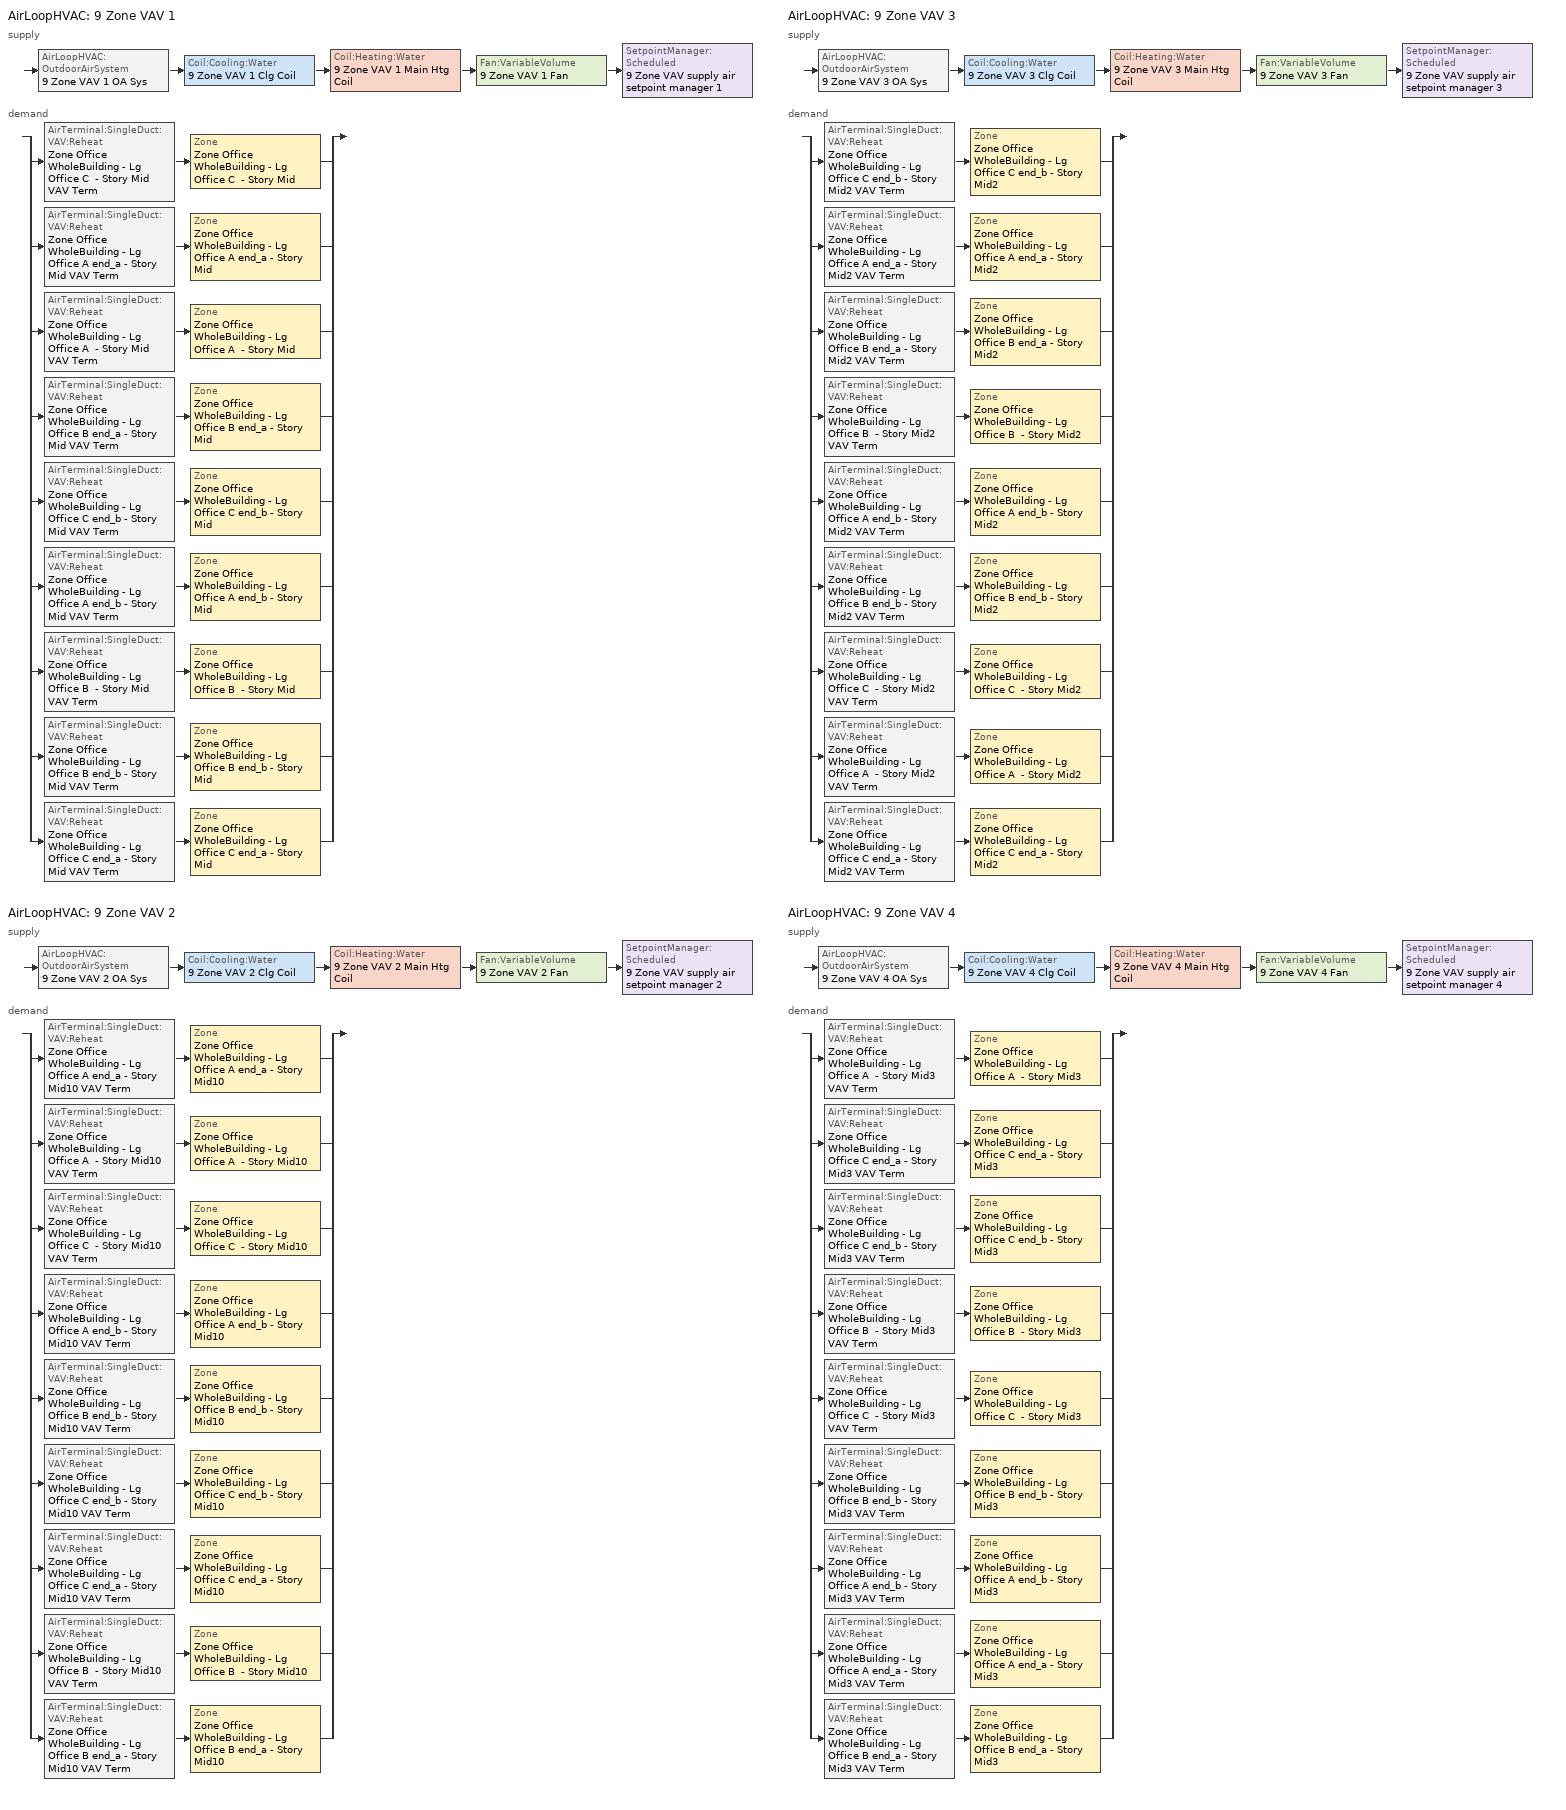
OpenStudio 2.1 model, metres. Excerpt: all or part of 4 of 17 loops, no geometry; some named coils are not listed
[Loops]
AirLoopHVAC '9 Zone VAV 1'
 supply: AirLoopHVAC:OutdoorAirSystem '9 Zone VAV 1 OA Sys' > Coil:Cooling:Water '9 Zone VAV 1 Clg Coil' > Coil:Heating:Water '9 Zone VAV 1 Main Htg Coil' > Fan:VariableVolume '9 Zone VAV 1 Fan' > SetpointManager:Scheduled '9 Zone VAV supply air setpoint manager 1'
 demand: split
  | AirTerminal:SingleDuct:VAV:Reheat 'Zone Office WholeBuilding - Lg Office C  - Story Mid VAV Term' > Zone 'Zone Office WholeBuilding - Lg Office C  - Story Mid'
  | AirTerminal:SingleDuct:VAV:Reheat 'Zone Office WholeBuilding - Lg Office A end_a - Story Mid VAV Term' > Zone 'Zone Office WholeBuilding - Lg Office A end_a - Story Mid'
  | AirTerminal:SingleDuct:VAV:Reheat 'Zone Office WholeBuilding - Lg Office A  - Story Mid VAV Term' > Zone 'Zone Office WholeBuilding - Lg Office A  - Story Mid'
  | AirTerminal:SingleDuct:VAV:Reheat 'Zone Office WholeBuilding - Lg Office B end_a - Story Mid VAV Term' > Zone 'Zone Office WholeBuilding - Lg Office B end_a - Story Mid'
  | AirTerminal:SingleDuct:VAV:Reheat 'Zone Office WholeBuilding - Lg Office C end_b - Story Mid VAV Term' > Zone 'Zone Office WholeBuilding - Lg Office C end_b - Story Mid'
  | AirTerminal:SingleDuct:VAV:Reheat 'Zone Office WholeBuilding - Lg Office A end_b - Story Mid VAV Term' > Zone 'Zone Office WholeBuilding - Lg Office A end_b - Story Mid'
  | AirTerminal:SingleDuct:VAV:Reheat 'Zone Office WholeBuilding - Lg Office B  - Story Mid VAV Term' > Zone 'Zone Office WholeBuilding - Lg Office B  - Story Mid'
  | AirTerminal:SingleDuct:VAV:Reheat 'Zone Office WholeBuilding - Lg Office B end_b - Story Mid VAV Term' > Zone 'Zone Office WholeBuilding - Lg Office B end_b - Story Mid'
  | AirTerminal:SingleDuct:VAV:Reheat 'Zone Office WholeBuilding - Lg Office C end_a - Story Mid VAV Term' > Zone 'Zone Office WholeBuilding - Lg Office C end_a - Story Mid'
AirLoopHVAC '9 Zone VAV 2'
 supply: AirLoopHVAC:OutdoorAirSystem '9 Zone VAV 2 OA Sys' > Coil:Cooling:Water '9 Zone VAV 2 Clg Coil' > Coil:Heating:Water '9 Zone VAV 2 Main Htg Coil' > Fan:VariableVolume '9 Zone VAV 2 Fan' > SetpointManager:Scheduled '9 Zone VAV supply air setpoint manager 2'
 demand: split
  | AirTerminal:SingleDuct:VAV:Reheat 'Zone Office WholeBuilding - Lg Office A end_a - Story Mid10 VAV Term' > Zone 'Zone Office WholeBuilding - Lg Office A end_a - Story Mid10'
  | AirTerminal:SingleDuct:VAV:Reheat 'Zone Office WholeBuilding - Lg Office A  - Story Mid10 VAV Term' > Zone 'Zone Office WholeBuilding - Lg Office A  - Story Mid10'
  | AirTerminal:SingleDuct:VAV:Reheat 'Zone Office WholeBuilding - Lg Office C  - Story Mid10 VAV Term' > Zone 'Zone Office WholeBuilding - Lg Office C  - Story Mid10'
  | AirTerminal:SingleDuct:VAV:Reheat 'Zone Office WholeBuilding - Lg Office A end_b - Story Mid10 VAV Term' > Zone 'Zone Office WholeBuilding - Lg Office A end_b - Story Mid10'
  | AirTerminal:SingleDuct:VAV:Reheat 'Zone Office WholeBuilding - Lg Office B end_b - Story Mid10 VAV Term' > Zone 'Zone Office WholeBuilding - Lg Office B end_b - Story Mid10'
  | AirTerminal:SingleDuct:VAV:Reheat 'Zone Office WholeBuilding - Lg Office C end_b - Story Mid10 VAV Term' > Zone 'Zone Office WholeBuilding - Lg Office C end_b - Story Mid10'
  | AirTerminal:SingleDuct:VAV:Reheat 'Zone Office WholeBuilding - Lg Office C end_a - Story Mid10 VAV Term' > Zone 'Zone Office WholeBuilding - Lg Office C end_a - Story Mid10'
  | AirTerminal:SingleDuct:VAV:Reheat 'Zone Office WholeBuilding - Lg Office B  - Story Mid10 VAV Term' > Zone 'Zone Office WholeBuilding - Lg Office B  - Story Mid10'
  | AirTerminal:SingleDuct:VAV:Reheat 'Zone Office WholeBuilding - Lg Office B end_a - Story Mid10 VAV Term' > Zone 'Zone Office WholeBuilding - Lg Office B end_a - Story Mid10'
AirLoopHVAC '9 Zone VAV 3'
 supply: AirLoopHVAC:OutdoorAirSystem '9 Zone VAV 3 OA Sys' > Coil:Cooling:Water '9 Zone VAV 3 Clg Coil' > Coil:Heating:Water '9 Zone VAV 3 Main Htg Coil' > Fan:VariableVolume '9 Zone VAV 3 Fan' > SetpointManager:Scheduled '9 Zone VAV supply air setpoint manager 3'
 demand: split
  | AirTerminal:SingleDuct:VAV:Reheat 'Zone Office WholeBuilding - Lg Office C end_b - Story Mid2 VAV Term' > Zone 'Zone Office WholeBuilding - Lg Office C end_b - Story Mid2'
  | AirTerminal:SingleDuct:VAV:Reheat 'Zone Office WholeBuilding - Lg Office A end_a - Story Mid2 VAV Term' > Zone 'Zone Office WholeBuilding - Lg Office A end_a - Story Mid2'
  | AirTerminal:SingleDuct:VAV:Reheat 'Zone Office WholeBuilding - Lg Office B end_a - Story Mid2 VAV Term' > Zone 'Zone Office WholeBuilding - Lg Office B end_a - Story Mid2'
  | AirTerminal:SingleDuct:VAV:Reheat 'Zone Office WholeBuilding - Lg Office B  - Story Mid2 VAV Term' > Zone 'Zone Office WholeBuilding - Lg Office B  - Story Mid2'
  | AirTerminal:SingleDuct:VAV:Reheat 'Zone Office WholeBuilding - Lg Office A end_b - Story Mid2 VAV Term' > Zone 'Zone Office WholeBuilding - Lg Office A end_b - Story Mid2'
  | AirTerminal:SingleDuct:VAV:Reheat 'Zone Office WholeBuilding - Lg Office B end_b - Story Mid2 VAV Term' > Zone 'Zone Office WholeBuilding - Lg Office B end_b - Story Mid2'
  | AirTerminal:SingleDuct:VAV:Reheat 'Zone Office WholeBuilding - Lg Office C  - Story Mid2 VAV Term' > Zone 'Zone Office WholeBuilding - Lg Office C  - Story Mid2'
  | AirTerminal:SingleDuct:VAV:Reheat 'Zone Office WholeBuilding - Lg Office A  - Story Mid2 VAV Term' > Zone 'Zone Office WholeBuilding - Lg Office A  - Story Mid2'
  | AirTerminal:SingleDuct:VAV:Reheat 'Zone Office WholeBuilding - Lg Office C end_a - Story Mid2 VAV Term' > Zone 'Zone Office WholeBuilding - Lg Office C end_a - Story Mid2'
AirLoopHVAC '9 Zone VAV 4'
 supply: AirLoopHVAC:OutdoorAirSystem '9 Zone VAV 4 OA Sys' > Coil:Cooling:Water '9 Zone VAV 4 Clg Coil' > Coil:Heating:Water '9 Zone VAV 4 Main Htg Coil' > Fan:VariableVolume '9 Zone VAV 4 Fan' > SetpointManager:Scheduled '9 Zone VAV supply air setpoint manager 4'
 demand: split
  | AirTerminal:SingleDuct:VAV:Reheat 'Zone Office WholeBuilding - Lg Office A  - Story Mid3 VAV Term' > Zone 'Zone Office WholeBuilding - Lg Office A  - Story Mid3'
  | AirTerminal:SingleDuct:VAV:Reheat 'Zone Office WholeBuilding - Lg Office C end_a - Story Mid3 VAV Term' > Zone 'Zone Office WholeBuilding - Lg Office C end_a - Story Mid3'
  | AirTerminal:SingleDuct:VAV:Reheat 'Zone Office WholeBuilding - Lg Office C end_b - Story Mid3 VAV Term' > Zone 'Zone Office WholeBuilding - Lg Office C end_b - Story Mid3'
  | AirTerminal:SingleDuct:VAV:Reheat 'Zone Office WholeBuilding - Lg Office B  - Story Mid3 VAV Term' > Zone 'Zone Office WholeBuilding - Lg Office B  - Story Mid3'
  | AirTerminal:SingleDuct:VAV:Reheat 'Zone Office WholeBuilding - Lg Office C  - Story Mid3 VAV Term' > Zone 'Zone Office WholeBuilding - Lg Office C  - Story Mid3'
  | AirTerminal:SingleDuct:VAV:Reheat 'Zone Office WholeBuilding - Lg Office B end_b - Story Mid3 VAV Term' > Zone 'Zone Office WholeBuilding - Lg Office B end_b - Story Mid3'
  | AirTerminal:SingleDuct:VAV:Reheat 'Zone Office WholeBuilding - Lg Office A end_b - Story Mid3 VAV Term' > Zone 'Zone Office WholeBuilding - Lg Office A end_b - Story Mid3'
  | AirTerminal:SingleDuct:VAV:Reheat 'Zone Office WholeBuilding - Lg Office A end_a - Story Mid3 VAV Term' > Zone 'Zone Office WholeBuilding - Lg Office A end_a - Story Mid3'
  | AirTerminal:SingleDuct:VAV:Reheat 'Zone Office WholeBuilding - Lg Office B end_a - Story Mid3 VAV Term' > Zone 'Zone Office WholeBuilding - Lg Office B end_a - Story Mid3'
[Sizing:Zone] Zone Cooling Design Supply Air Temperature Input Method=SupplyAirTemperature; Zone Cooling Design Supply Air Temperature {C}=12.8; Zone Cooling Design Supply Air Temperature Difference {deltaC}=11.11; Zone Heating Design Supply Air Temperature Input Method=SupplyAirTemperature; Zone Heating Design Supply Air Temperature {C}=40; Zone Heating Design Supply Air Temperature Difference {deltaC}=11.11; Zone Cooling Design Supply Air Humidity Ratio {kg-H2O/kg-air}=0.0085; Zone Heating Design Supply Air Humidity Ratio {kg-H2O/kg-air}=0.008; Cooling Design Air Flow Method=DesignDayWithLimit; Heating Design Air Flow Method=DesignDay; Account for Dedicated Outdoor Air System=No; Dedicated Outdoor Air System Control Strategy=NeutralSupplyAir; Dedicated Outdoor Air Low Setpoint Temperature for Design {C}=autosize; Dedicated Outdoor Air High Setpoint Temperature for Design {C}=autosize
Zone Office WholeBuilding - Lg Office A end_a - Story Mid; Zone Office WholeBuilding - Lg Office B end_a - Story Mid; Zone Office WholeBuilding - Lg Office C end_a - Story Mid; Zone Office WholeBuilding - Lg Office A  - Story Mid; Zone Office WholeBuilding - Lg Office B  - Story Mid; Zone Office WholeBuilding - Lg Office C  - Story Mid; Zone Office WholeBuilding - Lg Office A end_b - Story Mid; Zone Office WholeBuilding - Lg Office B end_b - Story Mid; Zone Office WholeBuilding - Lg Office C end_b - Story Mid; Zone Office WholeBuilding - Lg Office A end_a - Story Mid2; Zone Office WholeBuilding - Lg Office B end_a - Story Mid2; Zone Office WholeBuilding - Lg Office C end_a - Story Mid2; Zone Office WholeBuilding - Lg Office A  - Story Mid2; Zone Office WholeBuilding - Lg Office B  - Story Mid2; Zone Office WholeBuilding - Lg Office C  - Story Mid2; Zone Office WholeBuilding - Lg Office A end_b - Story Mid2; Zone Office WholeBuilding - Lg Office B end_b - Story Mid2; Zone Office WholeBuilding - Lg Office C end_b - Story Mid2; Zone Office WholeBuilding - Lg Office A end_a - Story Mid3; Zone Office WholeBuilding - Lg Office B end_a - Story Mid3; Zone Office WholeBuilding - Lg Office C end_a - Story Mid3; Zone Office WholeBuilding - Lg Office A  - Story Mid3; Zone Office WholeBuilding - Lg Office B  - Story Mid3; Zone Office WholeBuilding - Lg Office C  - Story Mid3; Zone Office WholeBuilding - Lg Office A end_b - Story Mid3; Zone Office WholeBuilding - Lg Office B end_b - Story Mid3; Zone Office WholeBuilding - Lg Office C end_b - Story Mid3; Zone Office WholeBuilding - Lg Office A end_a - Story Mid10; Zone Office WholeBuilding - Lg Office B end_a - Story Mid10; Zone Office WholeBuilding - Lg Office C end_a - Story Mid10; Zone Office WholeBuilding - Lg Office A  - Story Mid10; Zone Office WholeBuilding - Lg Office B  - Story Mid10; Zone Office WholeBuilding - Lg Office C  - Story Mid10; Zone Office WholeBuilding - Lg Office A end_b - Story Mid10; Zone Office WholeBuilding - Lg Office B end_b - Story Mid10; Zone Office WholeBuilding - Lg Office C end_b - Story Mid10
[Zone equipment]
Zone Office WholeBuilding - Lg Office A end_a - Story Mid: Zone Office WholeBuilding - Lg Office A end_a - Story Mid VAV Term
Zone Office WholeBuilding - Lg Office B end_a - Story Mid: Zone Office WholeBuilding - Lg Office B end_a - Story Mid VAV Term
Zone Office WholeBuilding - Lg Office C end_a - Story Mid: Zone Office WholeBuilding - Lg Office C end_a - Story Mid VAV Term
Zone Office WholeBuilding - Lg Office A  - Story Mid: Zone Office WholeBuilding - Lg Office A  - Story Mid VAV Term
Zone Office WholeBuilding - Lg Office B  - Story Mid: Zone Office WholeBuilding - Lg Office B  - Story Mid VAV Term
Zone Office WholeBuilding - Lg Office C  - Story Mid: Zone Office WholeBuilding - Lg Office C  - Story Mid VAV Term
Zone Office WholeBuilding - Lg Office A end_b - Story Mid: Zone Office WholeBuilding - Lg Office A end_b - Story Mid VAV Term
Zone Office WholeBuilding - Lg Office B end_b - Story Mid: Zone Office WholeBuilding - Lg Office B end_b - Story Mid VAV Term
Zone Office WholeBuilding - Lg Office C end_b - Story Mid: Zone Office WholeBuilding - Lg Office C end_b - Story Mid VAV Term
Zone Office WholeBuilding - Lg Office A end_a - Story Mid2: Zone Office WholeBuilding - Lg Office A end_a - Story Mid2 VAV Term
Zone Office WholeBuilding - Lg Office B end_a - Story Mid2: Zone Office WholeBuilding - Lg Office B end_a - Story Mid2 VAV Term
Zone Office WholeBuilding - Lg Office C end_a - Story Mid2: Zone Office WholeBuilding - Lg Office C end_a - Story Mid2 VAV Term
Zone Office WholeBuilding - Lg Office A  - Story Mid2: Zone Office WholeBuilding - Lg Office A  - Story Mid2 VAV Term
Zone Office WholeBuilding - Lg Office B  - Story Mid2: Zone Office WholeBuilding - Lg Office B  - Story Mid2 VAV Term
Zone Office WholeBuilding - Lg Office C  - Story Mid2: Zone Office WholeBuilding - Lg Office C  - Story Mid2 VAV Term
Zone Office WholeBuilding - Lg Office A end_b - Story Mid2: Zone Office WholeBuilding - Lg Office A end_b - Story Mid2 VAV Term
Zone Office WholeBuilding - Lg Office B end_b - Story Mid2: Zone Office WholeBuilding - Lg Office B end_b - Story Mid2 VAV Term
Zone Office WholeBuilding - Lg Office C end_b - Story Mid2: Zone Office WholeBuilding - Lg Office C end_b - Story Mid2 VAV Term
Zone Office WholeBuilding - Lg Office A end_a - Story Mid3: Zone Office WholeBuilding - Lg Office A end_a - Story Mid3 VAV Term
Zone Office WholeBuilding - Lg Office B end_a - Story Mid3: Zone Office WholeBuilding - Lg Office B end_a - Story Mid3 VAV Term
Zone Office WholeBuilding - Lg Office C end_a - Story Mid3: Zone Office WholeBuilding - Lg Office C end_a - Story Mid3 VAV Term
Zone Office WholeBuilding - Lg Office A  - Story Mid3: Zone Office WholeBuilding - Lg Office A  - Story Mid3 VAV Term
Zone Office WholeBuilding - Lg Office B  - Story Mid3: Zone Office WholeBuilding - Lg Office B  - Story Mid3 VAV Term
Zone Office WholeBuilding - Lg Office C  - Story Mid3: Zone Office WholeBuilding - Lg Office C  - Story Mid3 VAV Term
Zone Office WholeBuilding - Lg Office A end_b - Story Mid3: Zone Office WholeBuilding - Lg Office A end_b - Story Mid3 VAV Term
Zone Office WholeBuilding - Lg Office B end_b - Story Mid3: Zone Office WholeBuilding - Lg Office B end_b - Story Mid3 VAV Term
Zone Office WholeBuilding - Lg Office C end_b - Story Mid3: Zone Office WholeBuilding - Lg Office C end_b - Story Mid3 VAV Term
Zone Office WholeBuilding - Lg Office A end_a - Story Mid10: Zone Office WholeBuilding - Lg Office A end_a - Story Mid10 VAV Term
Zone Office WholeBuilding - Lg Office B end_a - Story Mid10: Zone Office WholeBuilding - Lg Office B end_a - Story Mid10 VAV Term
Zone Office WholeBuilding - Lg Office C end_a - Story Mid10: Zone Office WholeBuilding - Lg Office C end_a - Story Mid10 VAV Term
Zone Office WholeBuilding - Lg Office A  - Story Mid10: Zone Office WholeBuilding - Lg Office A  - Story Mid10 VAV Term
Zone Office WholeBuilding - Lg Office B  - Story Mid10: Zone Office WholeBuilding - Lg Office B  - Story Mid10 VAV Term
Zone Office WholeBuilding - Lg Office C  - Story Mid10: Zone Office WholeBuilding - Lg Office C  - Story Mid10 VAV Term
Zone Office WholeBuilding - Lg Office A end_b - Story Mid10: Zone Office WholeBuilding - Lg Office A end_b - Story Mid10 VAV Term
Zone Office WholeBuilding - Lg Office B end_b - Story Mid10: Zone Office WholeBuilding - Lg Office B end_b - Story Mid10 VAV Term
Zone Office WholeBuilding - Lg Office C end_b - Story Mid10: Zone Office WholeBuilding - Lg Office C end_b - Story Mid10 VAV Term
[SetpointManager:Scheduled] Control Variable=Temperature
Name | Schedule
9 Zone VAV supply air setpoint manager 1 | Supply Air Temp - 55.04F 2
9 Zone VAV supply air setpoint manager 2 | Supply Air Temp - 55.04F 3
9 Zone VAV supply air setpoint manager 3 | Supply Air Temp - 55.04F 4
9 Zone VAV supply air setpoint manager 4 | Supply Air Temp - 55.04F 5
[AirLoopHVAC] Availability Schedule=Always On Discrete; Design Supply Air Flow Rate {m3/s}=AutoSize
Name | Availability Manager
9 Zone VAV 1 | Availability Manager Night Cycle 3
9 Zone VAV 2 | Availability Manager Night Cycle 4
9 Zone VAV 3 | Availability Manager Night Cycle 5
9 Zone VAV 4 | Availability Manager Night Cycle 6
[Sizing:System] Type of Load to Size On=Sensible; Design Outdoor Air Flow Rate {m3/s}=Autosize; Minimum System Air Flow Ratio=0.3; Preheat Design Temperature {C}=7; Preheat Design Humidity Ratio {kg-H2O/kg-Air}=0.008; Precool Design Temperature {C}=12.8; Precool Design Humidity Ratio {kg-H2O/kg-Air}=0.008; Central Cooling Design Supply Air Temperature {C}=12.8; Central Heating Design Supply Air Temperature {C}=12.8; Sizing Option=Coincident; 100% Outdoor Air in Cooling=No; 100% Outdoor Air in Heating=No; Central Cooling Design Supply Air Humidity Ratio {kg-H2O/kg-Air}=0.0085; Central Heating Design Supply Air Humidity Ratio {kg-H2O/kg-Air}=0.008; Cooling Design Air Flow Method=DesignDay; Cooling Design Air Flow Rate {m3/s}=0; Heating Design Air Flow Method=DesignDay; Heating Design Air Flow Rate {m3/s}=0; System Outdoor Air Method=ZoneSum; Zone Maximum Outdoor Air Fraction=1; Cooling Supply Air Flow Rate Per Floor Area {m3/s-m2}=0.00996765; Cooling Fraction of Autosized Cooling Supply Air Flow Rate=1; Cooling Supply Air Flow Rate Per Unit Cooling Capacity {m3/s-W}=3.94755e-05; Heating Supply Air Flow Rate Per Floor Area {m3/s-m2}=0.00996765; Heating Fraction of Autosized Heating Supply Air Flow Rate=1; Heating Fraction of Autosized Cooling Supply Air Flow Rate=1; Heating Supply Air Flow Rate Per Unit Heating Capacity {m3/s-W}=3.15882e-05; Cooling Design Capacity Method=CoolingDesignCapacity; Cooling Design Capacity {W}=autosize; Cooling Design Capacity Per Floor Area {W/m2}=234.7; Fraction of Autosized Cooling Design Capacity=1; Heating Design Capacity Method=HeatingDesignCapacity; Heating Design Capacity {W}=autosize; Heating Design Capacity Per Floor Area {W/m2}=157; Fraction of Autosized Heating Design Capacity=1; Central Cooling Capacity Control Method=OnOff
9 Zone VAV 1; 9 Zone VAV 2; 9 Zone VAV 3; 9 Zone VAV 4
[Fan:VariableVolume] Availability Schedule=Always On Discrete; Fan Efficiency=0.62; Pressure Rise {Pa}=996.356; Maximum Flow Rate {m3/s}=Autosize; Fan Power Minimum Flow Rate Input Method=fraction; Fan Power Minimum Flow Fraction=0.25; Fan Power Minimum Air Flow Rate {m3/s}=0; Motor Efficiency=0.9; Motor In Airstream Fraction=1; Fan Power Coefficient 1=0.0407599; Fan Power Coefficient 2=0.088045; Fan Power Coefficient 3=-0.0729261; Fan Power Coefficient 4=0.94374; Fan Power Coefficient 5=0
9 Zone VAV 1 Fan; 9 Zone VAV 2 Fan; 9 Zone VAV 3 Fan; 9 Zone VAV 4 Fan
[Controller:OutdoorAir] Minimum Outdoor Air Flow Rate {m3/s}=0; Maximum Outdoor Air Flow Rate {m3/s}=Autosize; Economizer Control Type=NoEconomizer; Economizer Control Action Type=ModulateFlow; Economizer Maximum Limit Dry-Bulb Temperature {C}=28; Economizer Maximum Limit Enthalpy {J/kg}=64000; Economizer Minimum Limit Dry-Bulb Temperature {C}=-100; Lockout Type=NoLockout; Minimum Limit Type=FixedMinimum; High Humidity Control=No; Heat Recovery Bypass Control Type=BypassWhenOAFlowGreaterThanMinimum
Name | Controller Mechanical Ventilation
9 Zone VAV 1 OA Controller | 9 Zone VAV 1 Vent Controller
9 Zone VAV 2 OA Controller | 9 Zone VAV 2 Vent Controller
9 Zone VAV 3 OA Controller | 9 Zone VAV 3 Vent Controller
9 Zone VAV 4 OA Controller | 9 Zone VAV 4 Vent Controller
[Controller:MechanicalVentilation] Availability Schedule=Always On Discrete; System Outdoor Air Method=VentilationRateProcedure
9 Zone VAV 1 Vent Controller; 9 Zone VAV 2 Vent Controller; 9 Zone VAV 3 Vent Controller; 9 Zone VAV 4 Vent Controller
[AirLoopHVAC:OutdoorAirSystem]
Name | Controller
9 Zone VAV 1 OA Sys | 9 Zone VAV 1 OA Controller
9 Zone VAV 2 OA Sys | 9 Zone VAV 2 OA Controller
9 Zone VAV 3 OA Sys | 9 Zone VAV 3 OA Controller
9 Zone VAV 4 OA Sys | 9 Zone VAV 4 OA Controller
[AvailabilityManager:NightCycle] Control Type=CycleOnAny; Thermostat Tolerance {deltaC}=1; Cycling Run Time {s}=3600
Availability Manager Night Cycle 3; Availability Manager Night Cycle 4; Availability Manager Night Cycle 5; Availability Manager Night Cycle 6
[AirTerminal:SingleDuct:VAV:Reheat] Availability Schedule=Always On Discrete; Maximum Air Flow Rate {m3/s}=AutoSize; Zone Minimum Air Flow Input Method=Constant; Constant Minimum Air Flow Fraction=0.3; Fixed Minimum Air Flow Rate {m3/s}=0; Maximum Hot Water or Steam Flow Rate {m3/s}=AutoSize; Minimum Hot Water or Steam Flow Rate {m3/s}=0; Convergence Tolerance=0.001; Damper Heating Action=Normal; Maximum Flow per Zone Floor Area During Reheat {m3/s-m2}=0; Maximum Flow Fraction During Reheat=0.5; Maximum Reheat Air Temperature {C}=40; Control For Outdoor Air=No
Name | Reheat Coil
Zone Office WholeBuilding - Lg Office C  - Story Mid VAV Term | Zone Office WholeBuilding - Lg Office C  - Story Mid Rht Coil
Zone Office WholeBuilding - Lg Office A end_a - Story Mid VAV Term | Zone Office WholeBuilding - Lg Office A end_a - Story Mid Rht Coil
Zone Office WholeBuilding - Lg Office A  - Story Mid VAV Term | Zone Office WholeBuilding - Lg Office A  - Story Mid Rht Coil
Zone Office WholeBuilding - Lg Office B end_a - Story Mid VAV Term | Zone Office WholeBuilding - Lg Office B end_a - Story Mid Rht Coil
Zone Office WholeBuilding - Lg Office C end_b - Story Mid VAV Term | Zone Office WholeBuilding - Lg Office C end_b - Story Mid Rht Coil
Zone Office WholeBuilding - Lg Office A end_b - Story Mid VAV Term | Zone Office WholeBuilding - Lg Office A end_b - Story Mid Rht Coil
Zone Office WholeBuilding - Lg Office B  - Story Mid VAV Term | Zone Office WholeBuilding - Lg Office B  - Story Mid Rht Coil
Zone Office WholeBuilding - Lg Office B end_b - Story Mid VAV Term | Zone Office WholeBuilding - Lg Office B end_b - Story Mid Rht Coil
Zone Office WholeBuilding - Lg Office C end_a - Story Mid VAV Term | Zone Office WholeBuilding - Lg Office C end_a - Story Mid Rht Coil
Zone Office WholeBuilding - Lg Office A end_a - Story Mid10 VAV Term | Zone Office WholeBuilding - Lg Office A end_a - Story Mid10 Rht Coil
Zone Office WholeBuilding - Lg Office A  - Story Mid10 VAV Term | Zone Office WholeBuilding - Lg Office A  - Story Mid10 Rht Coil
Zone Office WholeBuilding - Lg Office C  - Story Mid10 VAV Term | Zone Office WholeBuilding - Lg Office C  - Story Mid10 Rht Coil
Zone Office WholeBuilding - Lg Office A end_b - Story Mid10 VAV Term | Zone Office WholeBuilding - Lg Office A end_b - Story Mid10 Rht Coil
Zone Office WholeBuilding - Lg Office B end_b - Story Mid10 VAV Term | Zone Office WholeBuilding - Lg Office B end_b - Story Mid10 Rht Coil
Zone Office WholeBuilding - Lg Office C end_b - Story Mid10 VAV Term | Zone Office WholeBuilding - Lg Office C end_b - Story Mid10 Rht Coil
Zone Office WholeBuilding - Lg Office C end_a - Story Mid10 VAV Term | Zone Office WholeBuilding - Lg Office C end_a - Story Mid10 Rht Coil
Zone Office WholeBuilding - Lg Office B  - Story Mid10 VAV Term | Zone Office WholeBuilding - Lg Office B  - Story Mid10 Rht Coil
Zone Office WholeBuilding - Lg Office B end_a - Story Mid10 VAV Term | Zone Office WholeBuilding - Lg Office B end_a - Story Mid10 Rht Coil
Zone Office WholeBuilding - Lg Office C end_b - Story Mid2 VAV Term | Zone Office WholeBuilding - Lg Office C end_b - Story Mid2 Rht Coil
Zone Office WholeBuilding - Lg Office A end_a - Story Mid2 VAV Term | Zone Office WholeBuilding - Lg Office A end_a - Story Mid2 Rht Coil
Zone Office WholeBuilding - Lg Office B end_a - Story Mid2 VAV Term | Zone Office WholeBuilding - Lg Office B end_a - Story Mid2 Rht Coil
Zone Office WholeBuilding - Lg Office B  - Story Mid2 VAV Term | Zone Office WholeBuilding - Lg Office B  - Story Mid2 Rht Coil
Zone Office WholeBuilding - Lg Office A end_b - Story Mid2 VAV Term | Zone Office WholeBuilding - Lg Office A end_b - Story Mid2 Rht Coil
Zone Office WholeBuilding - Lg Office B end_b - Story Mid2 VAV Term | Zone Office WholeBuilding - Lg Office B end_b - Story Mid2 Rht Coil
Zone Office WholeBuilding - Lg Office C  - Story Mid2 VAV Term | Zone Office WholeBuilding - Lg Office C  - Story Mid2 Rht Coil
Zone Office WholeBuilding - Lg Office A  - Story Mid2 VAV Term | Zone Office WholeBuilding - Lg Office A  - Story Mid2 Rht Coil
Zone Office WholeBuilding - Lg Office C end_a - Story Mid2 VAV Term | Zone Office WholeBuilding - Lg Office C end_a - Story Mid2 Rht Coil
Zone Office WholeBuilding - Lg Office A  - Story Mid3 VAV Term | Zone Office WholeBuilding - Lg Office A  - Story Mid3 Rht Coil
Zone Office WholeBuilding - Lg Office C end_a - Story Mid3 VAV Term | Zone Office WholeBuilding - Lg Office C end_a - Story Mid3 Rht Coil
Zone Office WholeBuilding - Lg Office C end_b - Story Mid3 VAV Term | Zone Office WholeBuilding - Lg Office C end_b - Story Mid3 Rht Coil
Zone Office WholeBuilding - Lg Office B  - Story Mid3 VAV Term | Zone Office WholeBuilding - Lg Office B  - Story Mid3 Rht Coil
Zone Office WholeBuilding - Lg Office C  - Story Mid3 VAV Term | Zone Office WholeBuilding - Lg Office C  - Story Mid3 Rht Coil
Zone Office WholeBuilding - Lg Office B end_b - Story Mid3 VAV Term | Zone Office WholeBuilding - Lg Office B end_b - Story Mid3 Rht Coil
Zone Office WholeBuilding - Lg Office A end_b - Story Mid3 VAV Term | Zone Office WholeBuilding - Lg Office A end_b - Story Mid3 Rht Coil
Zone Office WholeBuilding - Lg Office A end_a - Story Mid3 VAV Term | Zone Office WholeBuilding - Lg Office A end_a - Story Mid3 Rht Coil
Zone Office WholeBuilding - Lg Office B end_a - Story Mid3 VAV Term | Zone Office WholeBuilding - Lg Office B end_a - Story Mid3 Rht Coil
[Schedule:Ruleset]
Name | Default Day Schedule
Supply Air Temp - 55.04F 2 | Supply Air Temp - 55.04F Default 2
Supply Air Temp - 55.04F 3 | Supply Air Temp - 55.04F Default 3
Supply Air Temp - 55.04F 4 | Supply Air Temp - 55.04F Default 4
Supply Air Temp - 55.04F 5 | Supply Air Temp - 55.04F Default 5
[Schedule:Day]
Supply Air Temp - 55.04F Default 2; Supply Air Temp - 55.04F Default 3; Supply Air Temp - 55.04F Default 4; Supply Air Temp - 55.04F Default 5: 24, 0, 12.8
[Schedule:Constant]
Always On Discrete: Value=1
